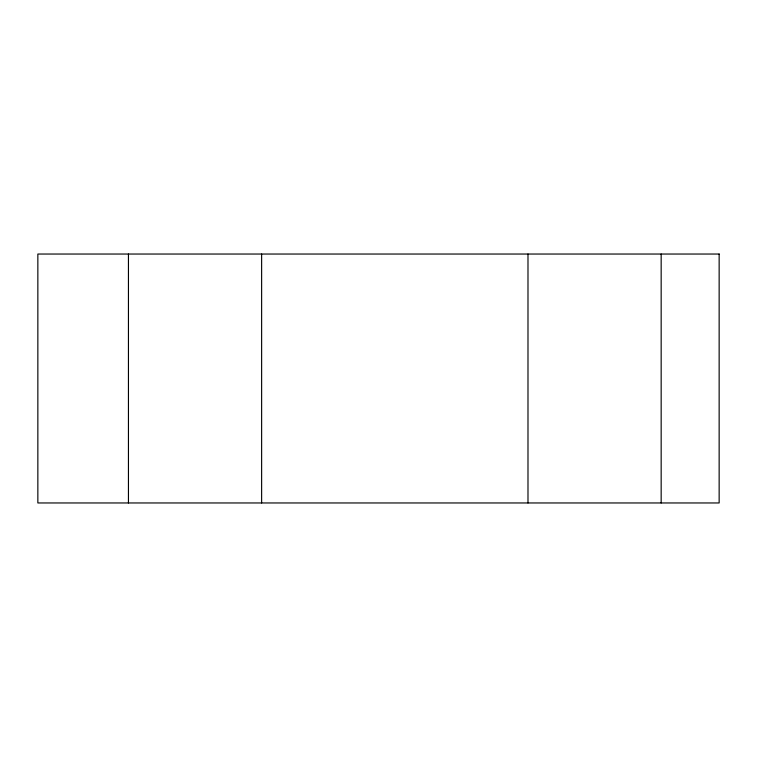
<?xml version="1.0" encoding="UTF-8"?>
<svg xmlns="http://www.w3.org/2000/svg" width="757" height="757" viewBox="0 0 757 757"><rect width="100%" height="100%" fill="white"/><g stroke="black" fill="none" stroke-linecap="round" stroke-linejoin="round"><path stroke-width="1.14" d="M661.164 254.04L661.164 502.96M527.989 254.04L527.989 502.96M261.629 254.04L261.629 502.96M128.444 254.04L128.444 502.96M719.15 254.04L37.85 254.04L37.85 502.96L719.15 502.96L719.15 254.04"/></g></svg>
